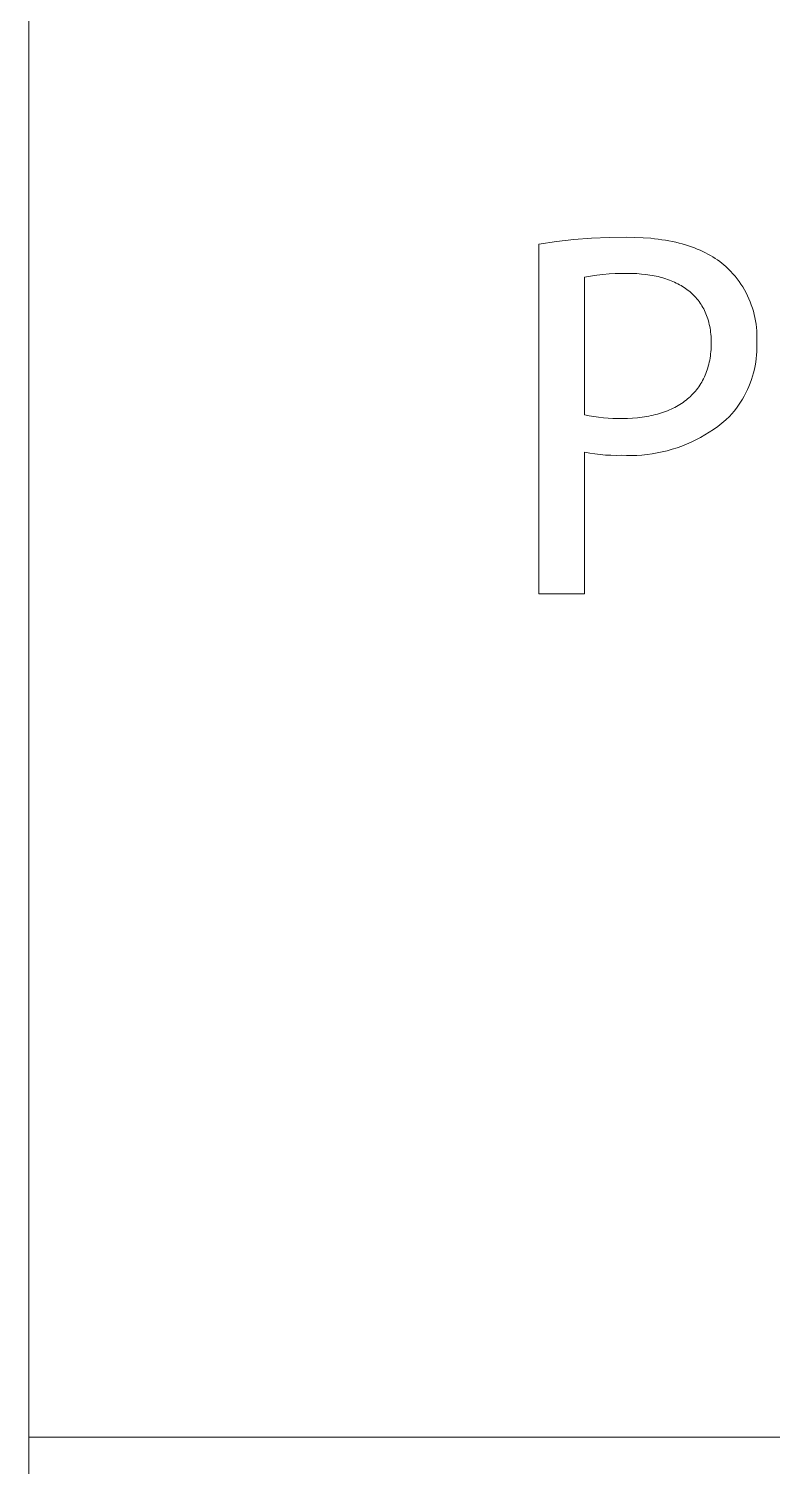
# Model space of a CAD drawing. Header units: millimetres. Extents: x -987 to 2591, y -102 to 2398.
# Drawn here: x 1238.6 to 1289.3, y -3.8 to 94.2 of the extents above; entities that cross this region are included whole.
import ezdxf

# ---------------------------------------------------------------- set-up
doc = ezdxf.new("R2010")
doc.units = ezdxf.units.MM
doc.header["$MEASUREMENT"] = 0
doc.layers.add('Domyślny', color=7, linetype='Continuous', true_color=0x000000)

msp = doc.modelspace()

# ---------------------------------------------------------------- linework, layer by layer
at = {"layer": 'Domyślny', "color": 18, "lineweight": 15, "true_color": 0x000000}
for p, q in [((1238.645, -101.8), (1238.645, 298.144)), ((1273.417, 79.521), (1274.606, 79.693)), ((1273.417, 55.669), (1273.417, 79.521)), ((1274.606, 79.693), (1275.799, 79.825)), ((1275.799, 79.825), (1276.997, 79.919)), ((1276.997, 79.919), (1278.197, 79.972)), ((1278.197, 79.972), (1279.398, 79.985)), ((1279.398, 79.985), (1279.967, 79.977)), ((1279.967, 79.977), (1280.516, 79.951)), ((1280.516, 79.951), (1281.046, 79.91)), ((1281.046, 79.91), (1281.303, 79.883)), ((1281.303, 79.883), (1281.556, 79.852)), ((1281.556, 79.852), (1281.804, 79.817)), ((1281.804, 79.817), (1282.047, 79.778)), ((1282.047, 79.778), (1282.285, 79.735)), ((1282.285, 79.735), (1282.518, 79.688)), ((1282.518, 79.688), (1282.746, 79.637)), ((1282.746, 79.637), (1282.97, 79.583)), ((1282.97, 79.583), (1283.188, 79.525)), ((1283.188, 79.525), (1283.402, 79.462)), ((1283.402, 79.462), (1283.611, 79.397)), ((1283.611, 79.397), (1283.815, 79.327)), ((1283.815, 79.327), (1284.015, 79.254)), ((1284.015, 79.254), (1284.209, 79.177)), ((1284.209, 79.177), (1284.399, 79.097)), ((1284.399, 79.097), (1284.583, 79.013)), ((1284.583, 79.013), (1284.763, 78.925)), ((1284.763, 78.925), (1284.938, 78.834)), ((1284.938, 78.834), (1285.108, 78.74)), ((1285.108, 78.74), (1285.274, 78.642)), ((1285.274, 78.642), (1285.434, 78.54)), ((1285.434, 78.54), (1285.59, 78.436)), ((1285.59, 78.436), (1285.741, 78.328)), ((1277.78, 77.451), (1277.36, 77.4)), ((1278.201, 77.488), (1277.78, 77.451)), ((1278.624, 77.512), (1278.201, 77.488)), ((1279.046, 77.523), (1278.624, 77.512)), ((1279.469, 77.519), (1279.046, 77.523)), ((1279.787, 77.515), (1279.469, 77.519)), ((1280.099, 77.501), (1279.787, 77.515)), ((1280.403, 77.478), (1280.099, 77.501)), ((1280.699, 77.447), (1280.403, 77.478)), ((1280.988, 77.406), (1280.699, 77.447)), ((1285.741, 78.328), (1285.887, 78.216)), ((1285.887, 78.216), (1286.028, 78.102)), ((1286.028, 78.102), (1286.165, 77.984)), ((1286.165, 77.984), (1286.329, 77.828)), ((1286.329, 77.828), (1286.487, 77.667)), ((1286.487, 77.667), (1286.64, 77.5)), ((1286.64, 77.5), (1286.786, 77.329)), ((1276.942, 77.335), (1276.527, 77.257)), ((1276.527, 77.257), (1276.527, 67.881)), ((1277.36, 77.4), (1276.942, 77.335)), ((1281.129, 77.382), (1280.988, 77.406)), ((1281.269, 77.356), (1281.129, 77.382)), ((1281.406, 77.328), (1281.269, 77.356)), ((1281.542, 77.297), (1281.406, 77.328)), ((1281.675, 77.264), (1281.542, 77.297)), ((1281.807, 77.229), (1281.675, 77.264)), ((1281.936, 77.192), (1281.807, 77.229)), ((1282.063, 77.152), (1281.936, 77.192)), ((1282.188, 77.11), (1282.063, 77.152)), ((1282.31, 77.065), (1282.188, 77.11)), ((1282.431, 77.018), (1282.31, 77.065)), ((1282.549, 76.969), (1282.431, 77.018)), ((1282.665, 76.918), (1282.549, 76.969)), ((1282.779, 76.864), (1282.665, 76.918)), ((1282.89, 76.808), (1282.779, 76.864)), ((1282.999, 76.75), (1282.89, 76.808)), ((1283.106, 76.69), (1282.999, 76.75)), ((1283.21, 76.627), (1283.106, 76.69)), ((1283.312, 76.561), (1283.21, 76.627)), ((1283.412, 76.494), (1283.312, 76.561)), ((1283.509, 76.424), (1283.412, 76.494)), ((1286.786, 77.329), (1286.927, 77.152)), ((1286.927, 77.152), (1287.062, 76.97)), ((1287.062, 76.97), (1287.19, 76.784)), ((1287.19, 76.784), (1287.312, 76.594)), ((1287.312, 76.594), (1287.427, 76.4)), ((1283.603, 76.352), (1283.509, 76.424)), ((1283.695, 76.277), (1283.603, 76.352)), ((1283.785, 76.2), (1283.695, 76.277)), ((1283.872, 76.121), (1283.785, 76.2)), ((1283.956, 76.039), (1283.872, 76.121)), ((1284.038, 75.955), (1283.956, 76.039)), ((1284.117, 75.869), (1284.038, 75.955)), ((1284.193, 75.78), (1284.117, 75.869)), ((1284.267, 75.689), (1284.193, 75.78)), ((1284.338, 75.596), (1284.267, 75.689)), ((1284.406, 75.5), (1284.338, 75.596)), ((1284.472, 75.402), (1284.406, 75.5)), ((1287.427, 76.4), (1287.535, 76.201)), ((1287.535, 76.201), (1287.636, 75.999)), ((1287.636, 75.999), (1287.73, 75.794)), ((1287.73, 75.794), (1287.817, 75.585)), ((1287.817, 75.585), (1287.897, 75.374)), ((1284.534, 75.301), (1284.472, 75.402)), ((1284.594, 75.198), (1284.534, 75.301)), ((1284.651, 75.093), (1284.594, 75.198)), ((1284.705, 74.985), (1284.651, 75.093)), ((1284.757, 74.875), (1284.705, 74.985)), ((1284.805, 74.763), (1284.757, 74.875)), ((1284.851, 74.648), (1284.805, 74.763)), ((1284.893, 74.531), (1284.851, 74.648)), ((1284.932, 74.411), (1284.893, 74.531)), ((1287.897, 75.374), (1287.97, 75.16)), ((1287.97, 75.16), (1288.035, 74.944)), ((1288.035, 74.944), (1288.092, 74.725)), ((1288.092, 74.725), (1288.142, 74.505)), ((1288.142, 74.505), (1288.184, 74.283)), ((1284.969, 74.289), (1284.932, 74.411)), ((1285.002, 74.165), (1284.969, 74.289)), ((1285.033, 74.038), (1285.002, 74.165)), ((1285.06, 73.909), (1285.033, 74.038)), ((1285.084, 73.778), (1285.06, 73.909)), ((1285.105, 73.644), (1285.084, 73.778)), ((1285.123, 73.507), (1285.105, 73.644)), ((1285.138, 73.369), (1285.123, 73.507)), ((1288.184, 74.283), (1288.218, 74.059)), ((1288.218, 74.059), (1288.245, 73.835)), ((1288.245, 73.835), (1288.264, 73.61)), ((1288.264, 73.61), (1288.275, 73.384)), ((1285.149, 73.227), (1285.138, 73.369)), ((1285.157, 73.084), (1285.149, 73.227)), ((1285.162, 72.938), (1285.157, 73.084)), ((1285.157, 72.481), (1285.162, 72.634)), ((1285.164, 72.789), (1285.162, 72.938)), ((1285.162, 72.634), (1285.164, 72.789)), ((1288.278, 73.158), (1288.273, 72.932)), ((1288.273, 72.932), (1288.282, 72.687)), ((1288.275, 73.384), (1288.278, 73.158)), ((1288.282, 72.687), (1288.282, 72.442)), ((1285.031, 71.473), (1285.058, 71.61)), ((1285.058, 71.61), (1285.083, 71.749)), ((1285.083, 71.749), (1285.104, 71.891)), ((1285.104, 71.891), (1285.122, 72.035)), ((1285.122, 72.035), (1285.137, 72.182)), ((1285.137, 72.182), (1285.149, 72.33)), ((1285.149, 72.33), (1285.157, 72.481)), ((1288.232, 71.708), (1288.198, 71.465)), ((1288.257, 71.952), (1288.232, 71.708)), ((1288.274, 72.197), (1288.257, 71.952)), ((1288.282, 72.442), (1288.274, 72.197)), ((1284.695, 70.457), (1284.748, 70.576)), ((1284.748, 70.576), (1284.797, 70.697)), ((1284.797, 70.697), (1284.844, 70.821)), ((1284.844, 70.821), (1284.888, 70.946)), ((1284.888, 70.946), (1284.928, 71.075)), ((1284.928, 71.075), (1284.965, 71.205)), ((1284.965, 71.205), (1285, 71.338)), ((1285, 71.338), (1285.031, 71.473)), ((1288.047, 70.745), (1287.98, 70.509)), ((1288.106, 70.983), (1288.047, 70.745)), ((1288.156, 71.223), (1288.106, 70.983)), ((1288.198, 71.465), (1288.156, 71.223)), ((1284.086, 69.494), (1284.165, 69.591)), ((1284.165, 69.591), (1284.242, 69.691)), ((1284.242, 69.691), (1284.315, 69.793)), ((1284.315, 69.793), (1284.386, 69.898)), ((1284.386, 69.898), (1284.454, 70.005)), ((1284.454, 70.005), (1284.519, 70.115)), ((1284.519, 70.115), (1284.58, 70.226)), ((1284.58, 70.226), (1284.639, 70.341)), ((1284.639, 70.341), (1284.695, 70.457)), ((1287.633, 69.593), (1287.526, 69.372)), ((1287.731, 69.817), (1287.633, 69.593)), ((1287.822, 70.045), (1287.731, 69.817)), ((1287.905, 70.276), (1287.822, 70.045)), ((1287.98, 70.509), (1287.905, 70.276)), ((1283.027, 68.581), (1283.137, 68.651)), ((1283.137, 68.651), (1283.244, 68.725)), ((1283.244, 68.725), (1283.349, 68.8)), ((1283.349, 68.8), (1283.451, 68.878)), ((1283.451, 68.878), (1283.55, 68.959)), ((1283.55, 68.959), (1283.646, 69.042)), ((1283.646, 69.042), (1283.74, 69.128)), ((1283.74, 69.128), (1283.83, 69.215)), ((1283.83, 69.215), (1283.918, 69.306)), ((1283.918, 69.306), (1284.003, 69.399)), ((1284.003, 69.399), (1284.086, 69.494)), ((1287.162, 68.732), (1287.026, 68.528)), ((1287.291, 68.941), (1287.162, 68.732)), ((1287.412, 69.154), (1287.291, 68.941)), ((1287.526, 69.372), (1287.412, 69.154)), ((1276.527, 67.881), (1276.845, 67.813)), ((1276.845, 67.813), (1277.165, 67.755)), ((1277.165, 67.755), (1277.488, 67.708)), ((1277.488, 67.708), (1277.811, 67.672)), ((1277.811, 67.672), (1278.136, 67.646)), ((1278.136, 67.646), (1278.461, 67.63)), ((1278.461, 67.63), (1278.786, 67.625)), ((1278.786, 67.625), (1279.112, 67.631)), ((1279.112, 67.631), (1279.46, 67.636)), ((1279.46, 67.636), (1279.8, 67.652)), ((1279.8, 67.652), (1280.131, 67.678)), ((1280.131, 67.678), (1280.293, 67.696)), ((1280.293, 67.696), (1280.453, 67.716)), ((1280.453, 67.716), (1280.61, 67.738)), ((1280.61, 67.738), (1280.765, 67.763)), ((1280.765, 67.763), (1280.918, 67.791)), ((1280.918, 67.791), (1281.068, 67.821)), ((1281.068, 67.821), (1281.216, 67.854)), ((1281.216, 67.854), (1281.362, 67.889)), ((1281.362, 67.889), (1281.505, 67.927)), ((1281.505, 67.927), (1281.646, 67.968)), ((1281.646, 67.968), (1281.784, 68.011)), ((1281.784, 68.011), (1281.92, 68.056)), ((1281.92, 68.056), (1282.053, 68.105)), ((1282.053, 68.105), (1282.184, 68.155)), ((1282.184, 68.155), (1282.312, 68.208)), ((1282.312, 68.208), (1282.438, 68.264)), ((1282.438, 68.264), (1282.561, 68.323)), ((1282.561, 68.323), (1282.681, 68.383)), ((1282.681, 68.383), (1282.799, 68.447)), ((1282.799, 68.447), (1282.914, 68.512)), ((1282.914, 68.512), (1283.027, 68.581)), ((1286.415, 67.762), (1286.154, 67.529)), ((1286.578, 67.945), (1286.415, 67.762)), ((1286.734, 68.134), (1286.578, 67.945)), ((1286.883, 68.329), (1286.734, 68.134)), ((1287.026, 68.528), (1286.883, 68.329)), ((1285.032, 66.694), (1284.734, 66.51)), ((1285.323, 66.888), (1285.032, 66.694)), ((1285.607, 67.092), (1285.323, 66.888)), ((1285.884, 67.306), (1285.607, 67.092)), ((1286.154, 67.529), (1285.884, 67.306)), ((1283.16, 65.752), (1282.831, 65.634)), ((1283.485, 65.882), (1283.16, 65.752)), ((1283.805, 66.022), (1283.485, 65.882)), ((1284.12, 66.174), (1283.805, 66.022)), ((1284.43, 66.337), (1284.12, 66.174)), ((1284.734, 66.51), (1284.43, 66.337)), ((1276.882, 65.265), (1276.527, 65.331)), ((1276.527, 65.331), (1276.527, 55.669)), ((1277.239, 65.21), (1276.882, 65.265)), ((1277.597, 65.168), (1277.239, 65.21)), ((1277.957, 65.137), (1277.597, 65.168)), ((1278.318, 65.118), (1277.957, 65.137)), ((1278.679, 65.112), (1278.318, 65.118)), ((1279.04, 65.117), (1278.679, 65.112)), ((1279.39, 65.103), (1279.04, 65.117)), ((1279.74, 65.102), (1279.39, 65.103)), ((1280.09, 65.113), (1279.74, 65.102)), ((1280.439, 65.136), (1280.09, 65.113)), ((1280.787, 65.172), (1280.439, 65.136)), ((1281.133, 65.219), (1280.787, 65.172)), ((1281.478, 65.278), (1281.133, 65.219)), ((1281.821, 65.349), (1281.478, 65.278)), ((1282.161, 65.433), (1281.821, 65.349)), ((1282.497, 65.528), (1282.161, 65.433)), ((1282.831, 65.634), (1282.497, 65.528)), ((1276.527, 55.669), (1273.417, 55.669)), ((1238.645, -1.825), (2587.301, -1.825))]:
    msp.add_line(p, q, dxfattribs=at)

doc.saveas('drawing.dxf')
